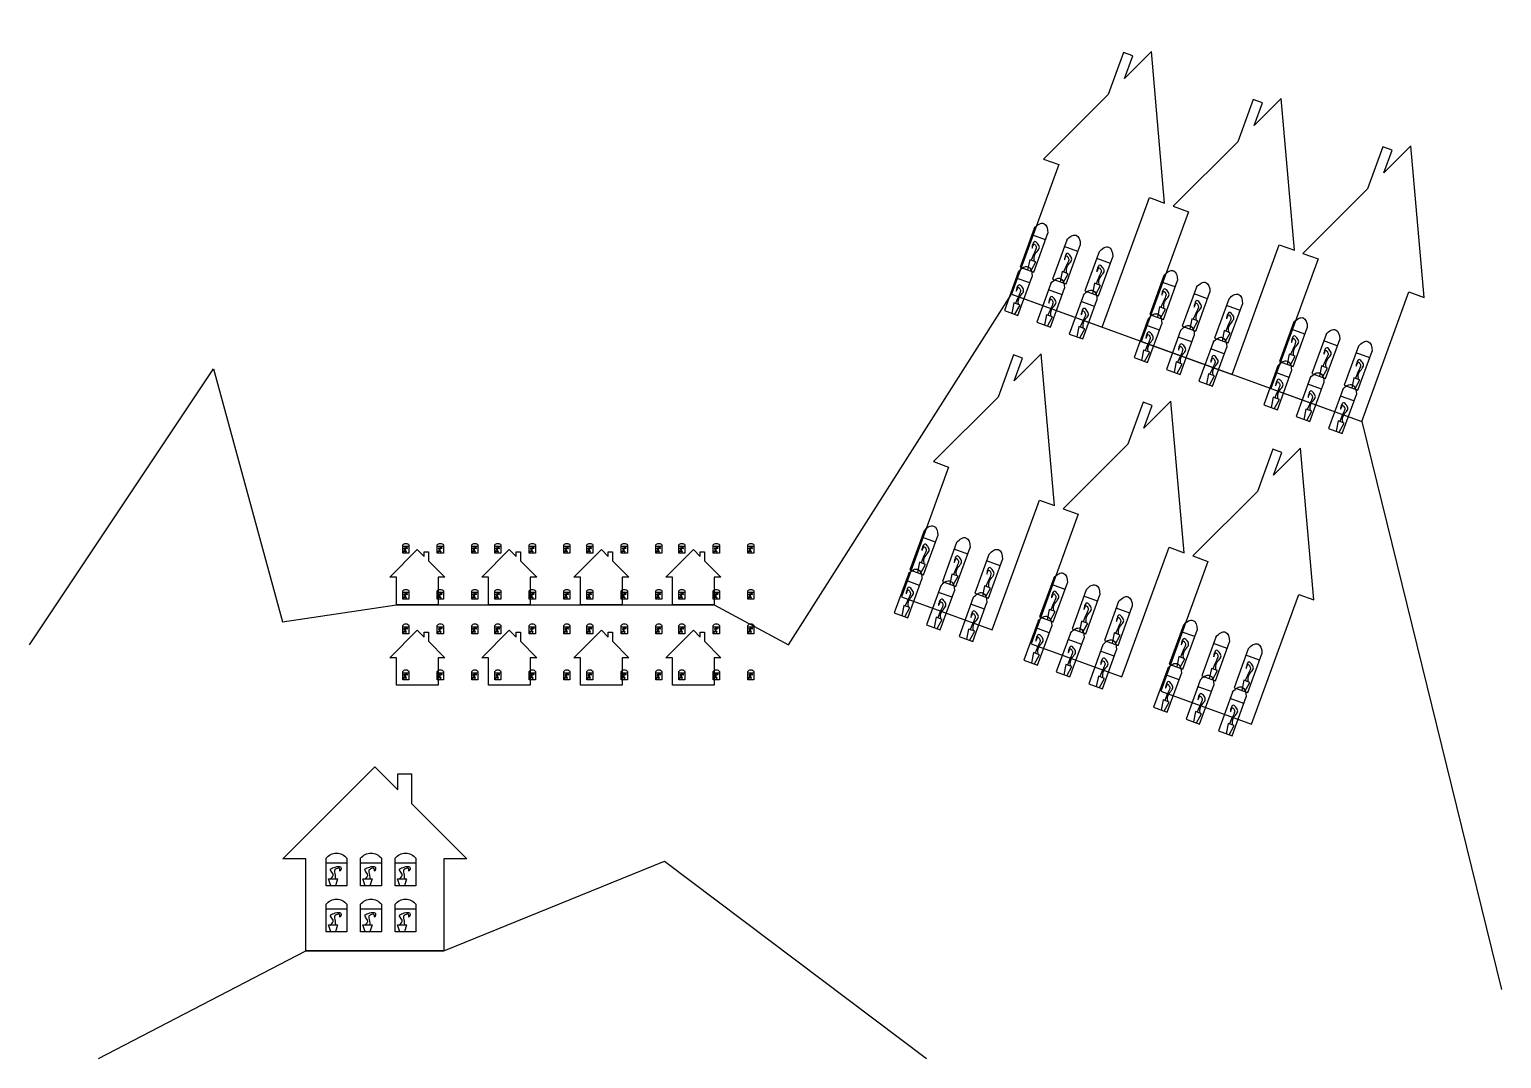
# Model space of a CAD drawing. Header units: millimetres. Extents: x -100 to 540, y -20 to 428.
import ezdxf

# ---------------------------------------------------------------- set-up
doc = ezdxf.new("R2010")
doc.units = ezdxf.units.MM
doc.layers.get('0').update_dxf_attribs({"lineweight": 25, "true_color": 0xffffff})

# ---------------------------------------------------------------- blocks, each defined once
blk = doc.blocks.new('window')
blk.add_lwpolyline([(10, 10), (10, 130, -0.5), (100, 130), (100, 10)], format="xyb", close=True)
for points in [[(10, 110), (100, 110)], [(30, 10), (20, 40), (60, 40), (50, 10)]]:
    blk.add_lwpolyline(points)
blk.add_open_spline([(30, 40), (45.1, 53.4), (37.9, 66.6), (23.6, 82), (40, 90), (73.4, 98.5), (76.2, 83.5), (70, 70), (70, 80), (70, 90), (45.8, 81.3), (44.7, 75.6), (50, 50), (50, 40)], degree=3)
blk = doc.blocks.new('house')
blk.add_lwpolyline([(10, 10), (10, 50), (0, 50), (40, 90), (50, 80), (50, 87), (56, 87), (56, 74), (80, 50), (70, 50), (70, 10)], close=True)
at = {"xscale": 0.1, "yscale": 0.1, "row_count": 2, "column_count": 3, "row_spacing": 20, "column_spacing": 15}
blk.add_blockref('window', (17.89, 17.2), dxfattribs=at)

msp = doc.modelspace()

# ---------------------------------------------------------------- linework, layer by layer
for points in [[(-100, 160), (-20, 280), (10, 170), (59.63, 177.32), (197.63, 177.32), (230, 160), (326.97, 312.41), (479.2, 257), (540, 10)], [(-70, -20), (20.1, 26.9), (80.1, 26.9), (176.1, 65.89), (290, -20)]]:
    msp.add_lwpolyline(points)

# ---------------------------------------------------------------- block references
at = {"xscale": -0.7, "yscale": 1.5, "rotation": -20, "row_count": 2, "column_count": 3, "row_spacing": 140, "column_spacing": 60}
msp.add_blockref('house', (320, 150), dxfattribs=at)
at = {"xscale": 0.3, "yscale": 0.3, "row_count": 2, "column_count": 4, "row_spacing": 35, "column_spacing": 40}
msp.add_blockref('house', (56.63, 139.32), dxfattribs=at)
msp.add_blockref('house', (10.1, 16.9))

doc.saveas('drawing.dxf')
